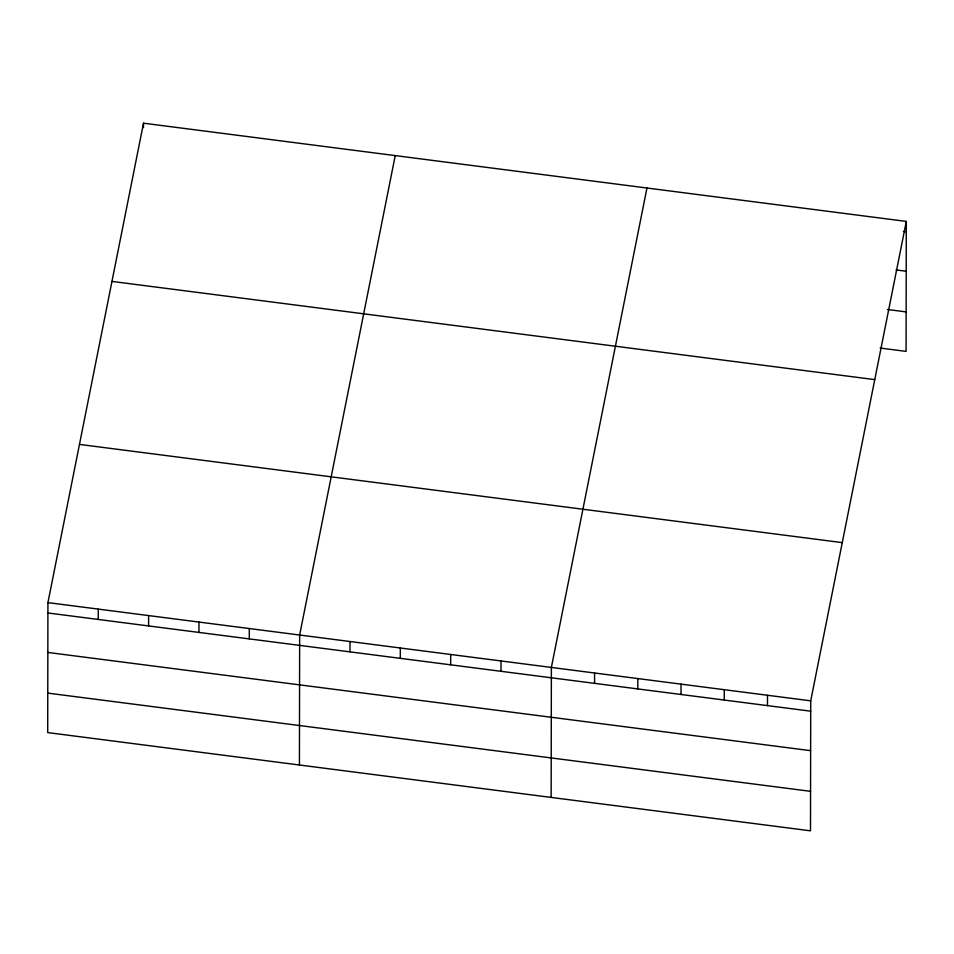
<?xml version="1.0" encoding="UTF-8"?>
<svg xmlns="http://www.w3.org/2000/svg" width="954" height="954" viewBox="0 0 954 954"><rect width="100%" height="100%" fill="white"/><g stroke="black" fill="none" stroke-linecap="round" stroke-linejoin="round"><path stroke-width="1.43" d="M47.927 602.618L47.7 732.589L810.495 830.815L810.721 700.832L906.3 221.411L143.505 123.185L47.927 602.618L810.721 700.832M98.25 619.444L98.274 609.105M143.494 127.621L143.505 123.185M148.597 625.931L148.621 615.58M198.945 632.419L198.957 622.068M249.292 638.894L249.304 628.543M299.425 765.001L299.651 635.03L395.23 155.609M349.975 651.856L349.999 641.517M400.322 658.343L400.334 647.993M450.67 664.831L450.682 654.48M501.005 671.306L501.029 660.955M551.15 797.413L551.376 667.442L646.955 188.021M594.581 683.362L594.592 673.011M637.809 688.919L637.821 678.568M681.025 694.488L681.049 684.137M724.253 700.057L724.277 689.706M767.481 705.614L767.493 695.275M906.3 221.411L906.073 351.382L880.137 348.043M903.402 231.393L906.276 231.762M896.128 269.934L906.217 271.234M887.411 309.49L906.145 311.91M111.964 281.406L874.758 379.62M79.468 444.409L842.263 542.623M47.915 612.969L810.709 711.183M47.843 652.441L810.638 750.667M47.772 693.117L810.566 791.331"/></g></svg>
